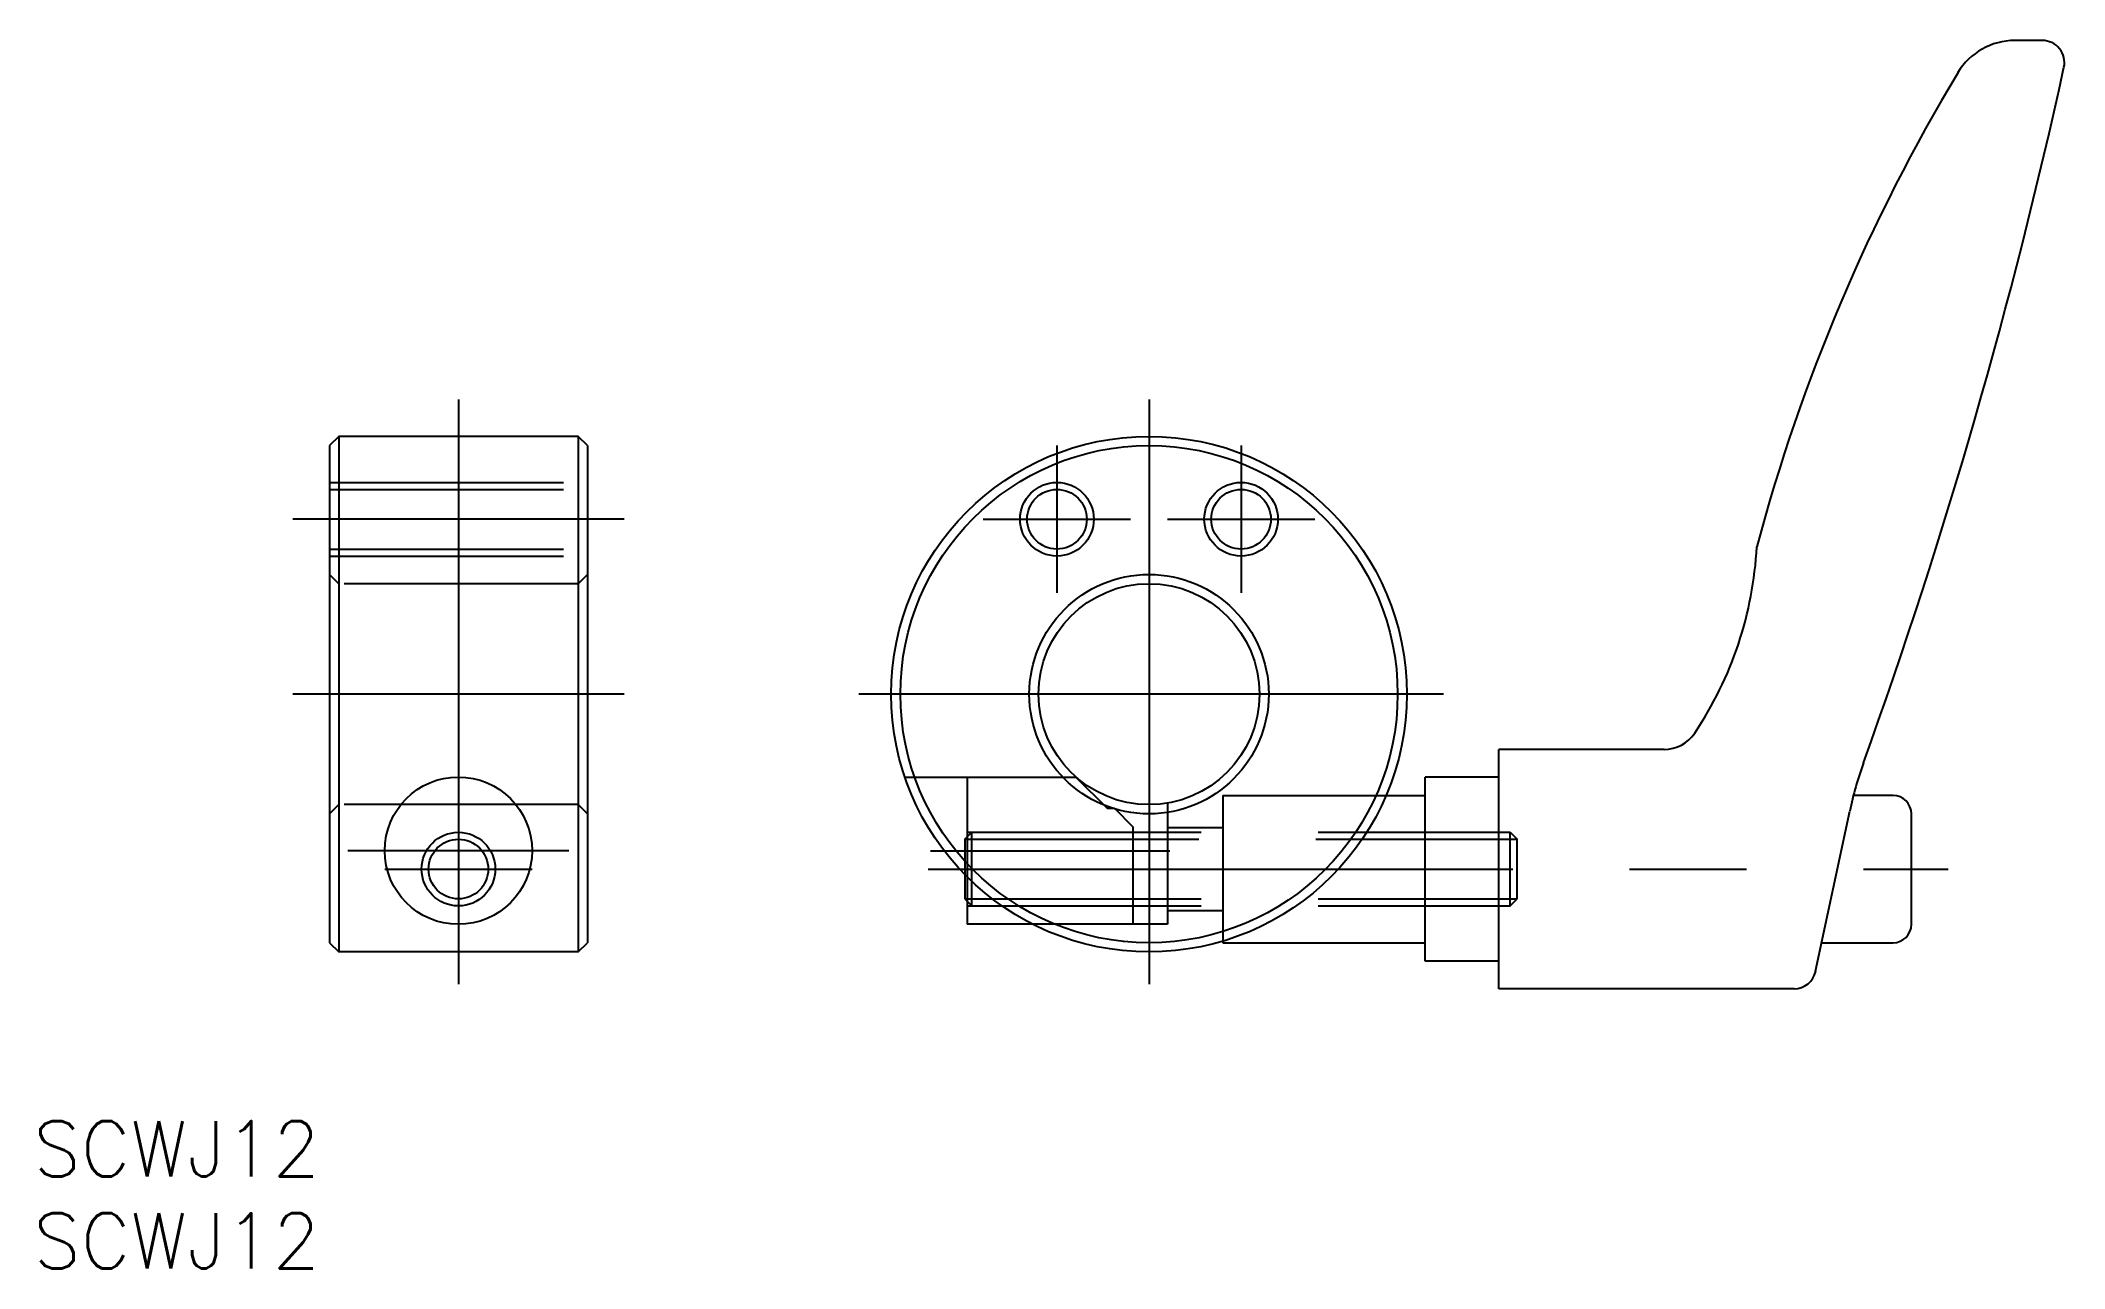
# Model space of a CAD drawing. Extents: x -60 to 50, y -31 to 36.
import ezdxf

# ---------------------------------------------------------------- set-up
doc = ezdxf.new("R2010")
doc.units = 0
doc.linetypes.add('CENTER', pattern=[50.8, 31.75, -6.35, 6.35, -6.35])
doc.linetypes.add('DASHED', pattern=[19.05, 12.7, -6.35])
doc.layers.get('0').update_dxf_attribs({"linetype": 'CONTINUOUS'})
doc.layers.add('CENTER', color=1, linetype='CENTER')
doc.styles.get("Standard").update_dxf_attribs({"font": 'txt.shx', "height": 3, "bigfont": 'bigfont.shx'})

msp = doc.modelspace()

# ---------------------------------------------------------------- linework, layer by layer
at = {"color": 7, "linetype": 'CONTINUOUS'}
for p, q in [((48.51, 35.5), (47.01, 35.5)), ((-44, 14), (-44.5, 13.5)), ((-44.5, 13.5), (-44.5, -13.5)), ((-44, 14), (-44, -14)), ((-31, 14), (-44, 14)), ((-31, 14), (-31, -14)), ((-30.5, 13.5), (-31, 14)), ((-30.5, 13.5), (-30.5, -13.5)), ((27.97, -3), (19, -3)), ((19, -16), (19, -3)), ((19, -4.5), (15, -4.5)), ((15, -14.5), (15, -4.5)), ((12.87, -5.5), (15, -5.5)), ((36.2, -15.05), (38.05, -6.36)), ((40.4, -5.5), (38.25, -5.5)), ((41.4, -12.5), (41.4, -6.5)), ((-10, -9.8), (-10, -11.12)), ((-9.87, -9.93), (-9.87, -12.5)), ((-10, -11.12), (-9.87, -11.25)), ((-6.3, -12.5), (-9.87, -12.5)), ((-44.5, -13.5), (-44, -14)), ((-31, -14), (-44, -14)), ((-31, -14), (-30.5, -13.5)), ((4, -13.42), (4, -13.5)), ((4, -13.5), (15, -13.5)), ((36.53, -13.5), (40.4, -13.5)), ((19, -14.5), (15, -14.5)), ((35.03, -16), (19, -16))]:
    msp.add_line(p, q, dxfattribs=at)
at = {"color": 3, "linetype": 'DASHED'}
for p, q in [((-44.5, 11.5), (-30.5, 11.5)), ((-44.5, 11.12), (-30.5, 11.12)), ((-44.5, 7.88), (-30.5, 7.88)), ((-44.5, 7.5), (-30.5, 7.5)), ((-44, 6), (-44.5, 6.5)), ((-31, 6), (-44, 6)), ((-31, 6), (-30.5, 6.5)), ((-13.26, -4.5), (-3.97, -4.5)), ((-9.87, -4.5), (-9.87, -9.93)), ((-3.97, -4.5), (-2.27, -6.2)), ((-44.5, -6.5), (-44, -6)), ((-31, -6), (-44, -6)), ((-30.5, -6.5), (-31, -6)), ((-2.27, -6.2), (-1.87, -6.2)), ((-1.87, -6.2), (-0.87, -7.2)), ((1, -5.92), (1, -12.5)), ((4, -5.5), (12.87, -5.5)), ((4, -5.5), (4, -13.42)), ((-10, -7.88), (-9.62, -7.5)), ((-9.87, -7.5), (19.62, -7.5)), ((-9.62, -11.5), (-9.62, -7.5)), ((-0.87, -7.2), (-0.87, -12.5)), ((1, -7.25), (4, -7.25)), ((19.62, -11.5), (19.62, -7.5)), ((19.62, -7.5), (20, -7.88)), ((-10, -7.88), (20, -7.88)), ((-10, -7.88), (-10, -9.8)), ((20, -11.12), (20, -7.88)), ((-9.87, -11.12), (20, -11.12)), ((-9.87, -11.25), (-9.62, -11.5)), ((-9.87, -11.5), (19.62, -11.5)), ((1, -11.75), (4, -11.75)), ((19.62, -11.5), (20, -11.12)), ((1, -12.5), (-6.3, -12.5))]:
    msp.add_line(p, q, dxfattribs=at)
at = {"color": 3, "linetype": 'CONTINUOUS'}
msp.add_line((-10, -11.12), (-9.87, -11.12), dxfattribs=at)
at = {"color": 7, "linetype": 'CONTINUOUS'}
for centre, radius in [((0, 0), 14), ((0, 0), 13.5), ((-5, 9.5), 1.62), ((5, 9.5), 1.62), ((0, 0), 6.5), ((0, 0), 6), ((-37.5, -8.5), 4), ((-37.5, -9.5), 2)]:
    msp.add_circle(centre, radius, dxfattribs=at)
at = {"color": 3, "linetype": 'CONTINUOUS'}
for centre, radius in [((-5, 9.5), 2), ((5, 9.5), 2), ((-37.5, -9.5), 1.62)]:
    msp.add_circle(centre, radius, dxfattribs=at)
at = {"color": 7, "linetype": 'CONTINUOUS'}
for centre, radius, start, end in [((47.01, 31.9), 3.6, 90, 148.9708), ((48.51, 34.3), 1.2, 347.6798, 90), ((129.62, -17.79), 100, 148.9708, 165.0534), ((-243.41, 98.06), 300, 340.1658, 347.6798), ((13.03, 9.04), 20, 326.1142, 357.0316), ((27.97, -1), 2, 270, 326.1142), ((57.61, -10.52), 20, 160.1658, 168), ((40.4, -6.5), 1, 0, 90), ((40.4, -12.5), 1, 270, 0), ((35.03, -14.8), 1.2, 270, 348)]:
    msp.add_arc(centre, radius, start, end, dxfattribs=at)
at = {"layer": 'CENTER', "color": 1, "linetype": 'CENTER'}
for p, q in [((-37.5, 16), (-37.5, -16)), ((0, 16), (0, -16)), ((-5, 13.5), (-5, 5.5)), ((5, 13.5), (5, 5.5)), ((-28.5, 9.5), (-46.5, 9.5)), ((-9, 9.5), (-1, 9.5)), ((1, 9.5), (9, 9.5)), ((-28.5, 0), (-46.5, 0)), ((16, 0), (-16, 0)), ((-31.5, -8.5), (-43.5, -8.5)), ((-11.87, -8.5), (1.13, -8.5)), ((-41.5, -9.5), (-33.5, -9.5)), ((-12, -9.5), (43.4, -9.5))]:
    msp.add_line(p, q, dxfattribs=at)

# ---------------------------------------------------------------- texts
at = {"color": 7, "linetype": 'CONTINUOUS'}
for p in [(-60.58, -26.19), (-60.58, -31.19)]:
    msp.add_text('SCWJ12', height=3, dxfattribs=at).set_placement(p)

doc.saveas('drawing.dxf')
